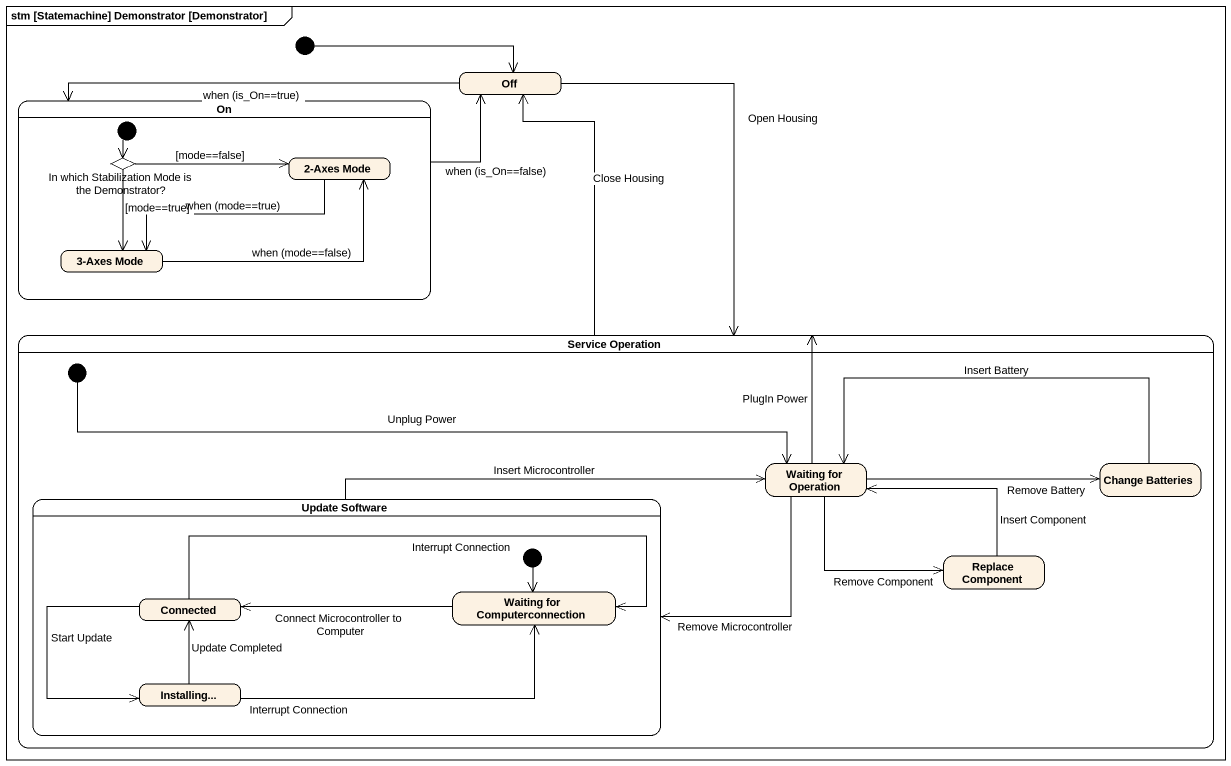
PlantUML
@startuml
mainframe stm [Statemachine] Demonstrator [Demonstrator]
hide empty description
state Off
state "On" as On_ {
  state "In which Stabilization Mode is the Demonstrator?" as In_which_Stabilization_Mode <<choice>>
  state "2-Axes Mode" as s2_Axes_Mode
  state "3-Axes Mode" as s3_Axes_Mode
  [*] --> In_which_Stabilization_Mode
}
state "Service Operation" as Service_Operation {
  state "Waiting for Operation" as Waiting_for_Operation
  state "Change Batteries" as Change_Batteries
  state "Update Software" as Update_Software {
    state Connected
    state "Waiting for Computerconnection" as Waiting_for
    state "Installing..." as Installing
    [*] --> Waiting_for
  }
  state "Replace Component" as Replace_Component
  [*] -right-> Waiting_for_Operation : Unplug Power
}
[*] -right-> Off
Off -left-> On_ : when (is_On==true)
Off --> Service_Operation : Open Housing
On_ -right-> Off : when (is_On==false)
In_which_Stabilization_Mode -right-> s2_Axes_Mode : [mode==false]
In_which_Stabilization_Mode --> s3_Axes_Mode : [mode==true]
s2_Axes_Mode -left-> s3_Axes_Mode : when (mode==true)
s3_Axes_Mode -right-> s2_Axes_Mode : when (mode==false)
Service_Operation -up-> Off : Close Housing
Waiting_for_Operation -left-> Service_Operation : PlugIn Power
Waiting_for_Operation -right-> Change_Batteries : Remove Battery
Waiting_for_Operation -left-> Update_Software : Remove Microcontroller
Waiting_for_Operation -right-> Replace_Component : Remove Component
Change_Batteries -left-> Waiting_for_Operation : Insert Battery
Update_Software -right-> Waiting_for_Operation : Insert Microcontroller
Replace_Component -left-> Waiting_for_Operation : Insert Component
Connected -right-> Waiting_for : Interrupt Connection
Connected --> Installing : Start Update
Waiting_for -left-> Connected : Connect Microcontroller to Computer
Installing -up-> Connected : Update Completed
Installing -right-> Waiting_for : Interrupt Connection
@enduml
